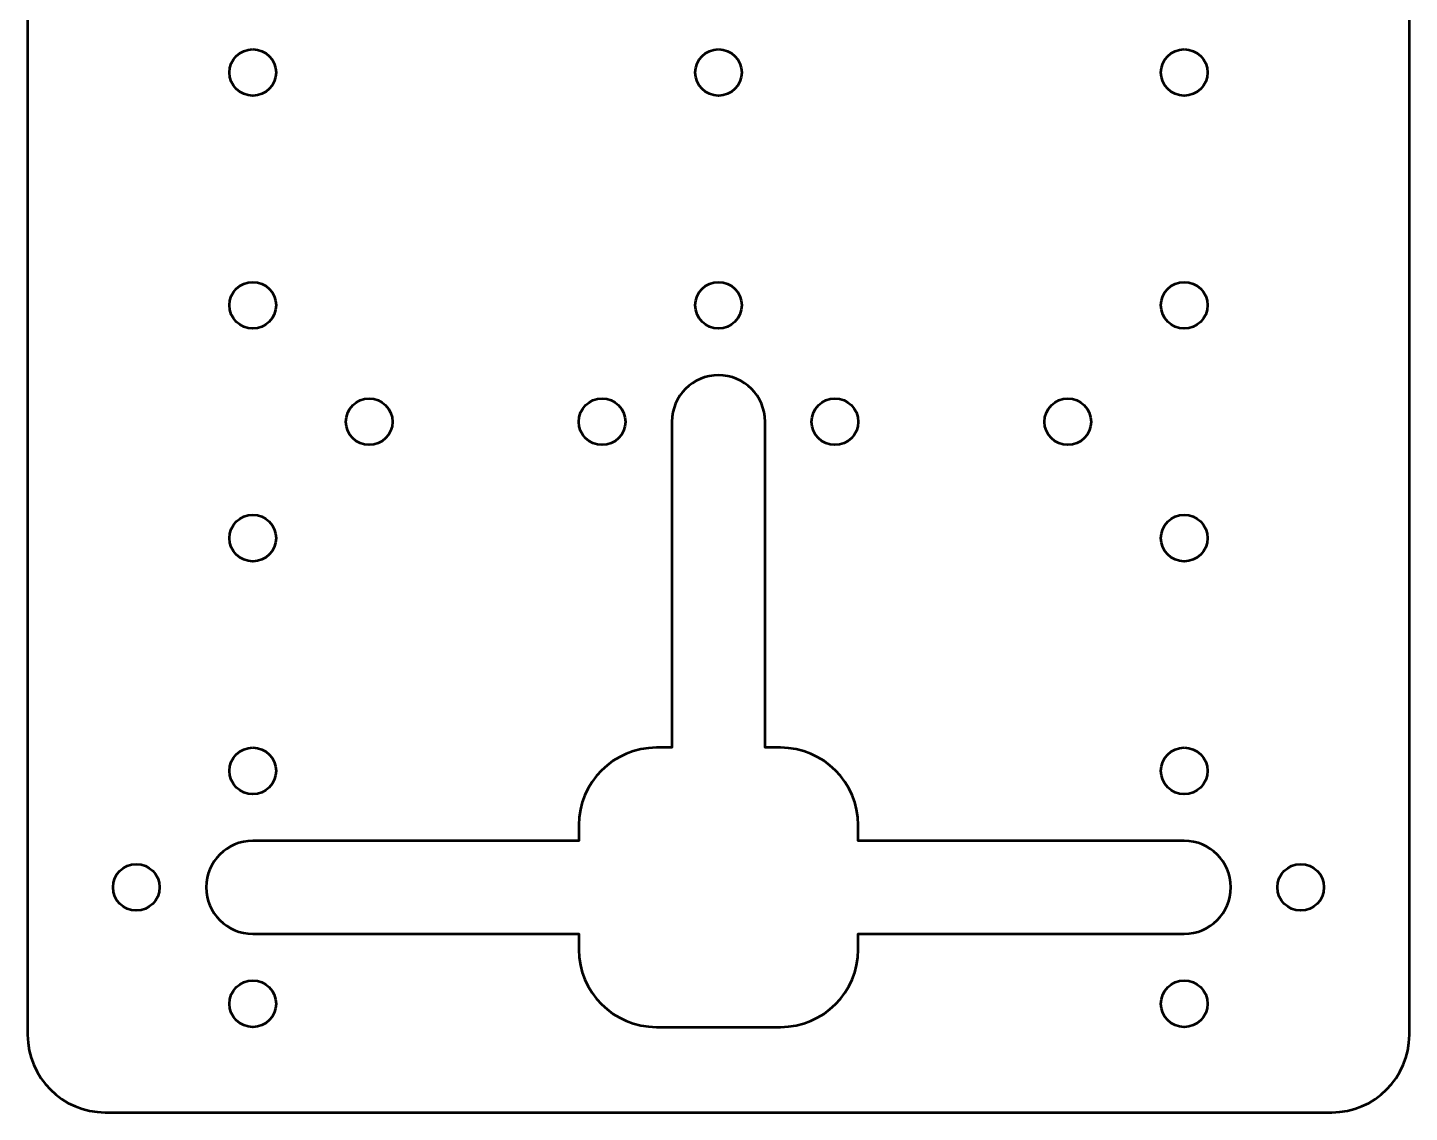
# Model space of a CAD drawing. Header units: centimetres. Extents: x -142 to 94, y -75 to 149.
# Drawn here: x -2.95 to 5.95, y 45.05 to 52.04 of the extents above; entities that cross this region are included whole.
import ezdxf

# ---------------------------------------------------------------- set-up
doc = ezdxf.new("R2010")
doc.units = ezdxf.units.CM
doc.header["$MEASUREMENT"] = 0
doc.layers.add('Layer 1', color=7, linetype='Continuous')

msp = doc.modelspace()

# ---------------------------------------------------------------- linework, layer by layer
at = {"layer": 'Layer 1', "lineweight": 53}
for centre in [(-1.5, 51.75), (1.5, 51.75), (4.5, 51.75), (-1.5, 50.25), (1.5, 50.25), (4.5, 50.25), (-0.75, 49.5), (0.75, 49.5), (2.25, 49.5), (3.75, 49.5), (-1.5, 48.75), (4.5, 48.75), (-1.5, 47.25), (4.5, 47.25), (-2.25, 46.5), (5.25, 46.5), (-1.5, 45.75), (4.5, 45.75)]:
    msp.add_ellipse(centre, major_axis=(0, 0.15), ratio=1, dxfattribs=at)
for points, knots in [([(-2.95, 45.55), (-2.95, 45.55), (-2.95, 65.45), (-2.95, 65.45), (-2.95, 65.45), (-2.95, 65.72614), (-2.72614, 65.95), (-2.45, 65.95), (-2.45, 65.95), (-2.45, 65.95), (5.45, 65.95), (5.45, 65.95), (5.45, 65.95), (5.72614, 65.95), (5.95, 65.72614), (5.95, 65.45), (5.95, 65.45), (5.95, 65.45), (5.95, 45.55), (5.95, 45.55), (5.95, 45.55), (5.95, 45.27386), (5.72614, 45.05), (5.45, 45.05), (5.45, 45.05), (5.45, 45.05), (-2.45, 45.05), (-2.45, 45.05), (-2.45, 45.05), (-2.72614, 45.05), (-2.95, 45.27386), (-2.95, 45.55)], [0, 0, 0, 0, 0.1111111, 0.1111111, 0.1111111, 0.1111111, 0.2222222, 0.2222222, 0.2222222, 0.2222222, 0.3333333, 0.3333333, 0.3333333, 0.3333333, 0.4444444, 0.4444444, 0.4444444, 0.4444444, 0.5555556, 0.5555556, 0.5555556, 0.5555556, 0.6666667, 0.6666667, 0.6666667, 0.6666667, 0.7777778, 0.7777778, 0.7777778, 0.7777778, 1, 1, 1, 1]), ([(0.6, 46.1), (0.6, 46.1), (0.6, 46.2), (0.6, 46.2), (0.6, 46.2), (0.6, 46.2), (-1.5, 46.2), (-1.5, 46.2), (-1.5, 46.2), (-1.66569, 46.2), (-1.8, 46.33431), (-1.8, 46.5), (-1.8, 46.5), (-1.8, 46.66569), (-1.66569, 46.8), (-1.5, 46.8), (-1.5, 46.8), (-1.5, 46.8), (0.6, 46.8), (0.6, 46.8), (0.6, 46.8), (0.6, 46.8), (0.6, 46.9), (0.6, 46.9), (0.6, 46.9), (0.6, 47.17614), (0.82386, 47.4), (1.1, 47.4), (1.1, 47.4), (1.1, 47.4), (1.2, 47.4), (1.2, 47.4), (1.2, 47.4), (1.2, 47.4), (1.2, 49.5), (1.2, 49.5), (1.2, 49.5), (1.2, 49.66569), (1.33431, 49.8), (1.5, 49.8), (1.5, 49.8), (1.66569, 49.8), (1.8, 49.66569), (1.8, 49.5), (1.8, 49.5), (1.8, 49.5), (1.8, 47.4), (1.8, 47.4), (1.8, 47.4), (1.8, 47.4), (1.9, 47.4), (1.9, 47.4), (1.9, 47.4), (2.17614, 47.4), (2.4, 47.17614), (2.4, 46.9), (2.4, 46.9), (2.4, 46.9), (2.4, 46.8), (2.4, 46.8), (2.4, 46.8), (2.4, 46.8), (4.5, 46.8), (4.5, 46.8), (4.5, 46.8), (4.66569, 46.8), (4.8, 46.66569), (4.8, 46.5), (4.8, 46.5), (4.8, 46.33431), (4.66569, 46.2), (4.5, 46.2), (4.5, 46.2), (4.5, 46.2), (2.4, 46.2), (2.4, 46.2), (2.4, 46.2), (2.4, 46.2), (2.4, 46.1), (2.4, 46.1), (2.4, 46.1), (2.4, 45.82386), (2.17614, 45.6), (1.9, 45.6), (1.9, 45.6), (1.9, 45.6), (1.8, 45.6), (1.8, 45.6), (1.8, 45.6), (1.8, 45.6), (1.2, 45.6), (1.2, 45.6), (1.2, 45.6), (1.2, 45.6), (1.1, 45.6), (1.1, 45.6), (1.1, 45.6), (0.82386, 45.6), (0.6, 45.82386), (0.6, 46.1)], [0, 0, 0, 0, 0.0384615, 0.0384615, 0.0384615, 0.0384615, 0.0769231, 0.0769231, 0.0769231, 0.0769231, 0.1153846, 0.1153846, 0.1153846, 0.1153846, 0.1538462, 0.1538462, 0.1538462, 0.1538462, 0.1923077, 0.1923077, 0.1923077, 0.1923077, 0.2307692, 0.2307692, 0.2307692, 0.2307692, 0.2692308, 0.2692308, 0.2692308, 0.2692308, 0.3076923, 0.3076923, 0.3076923, 0.3076923, 0.3461538, 0.3461538, 0.3461538, 0.3461538, 0.3846154, 0.3846154, 0.3846154, 0.3846154, 0.4230769, 0.4230769, 0.4230769, 0.4230769, 0.4615385, 0.4615385, 0.4615385, 0.4615385, 0.5, 0.5, 0.5, 0.5, 0.5384615, 0.5384615, 0.5384615, 0.5384615, 0.5769231, 0.5769231, 0.5769231, 0.5769231, 0.6153846, 0.6153846, 0.6153846, 0.6153846, 0.6538462, 0.6538462, 0.6538462, 0.6538462, 0.6923077, 0.6923077, 0.6923077, 0.6923077, 0.7307692, 0.7307692, 0.7307692, 0.7307692, 0.7692308, 0.7692308, 0.7692308, 0.7692308, 0.8076923, 0.8076923, 0.8076923, 0.8076923, 0.8461538, 0.8461538, 0.8461538, 0.8461538, 0.8846154, 0.8846154, 0.8846154, 0.8846154, 0.9230769, 0.9230769, 0.9230769, 0.9230769, 1, 1, 1, 1])]:
    msp.add_open_spline(points, degree=3, knots=knots, dxfattribs=at)

doc.saveas('drawing.dxf')
